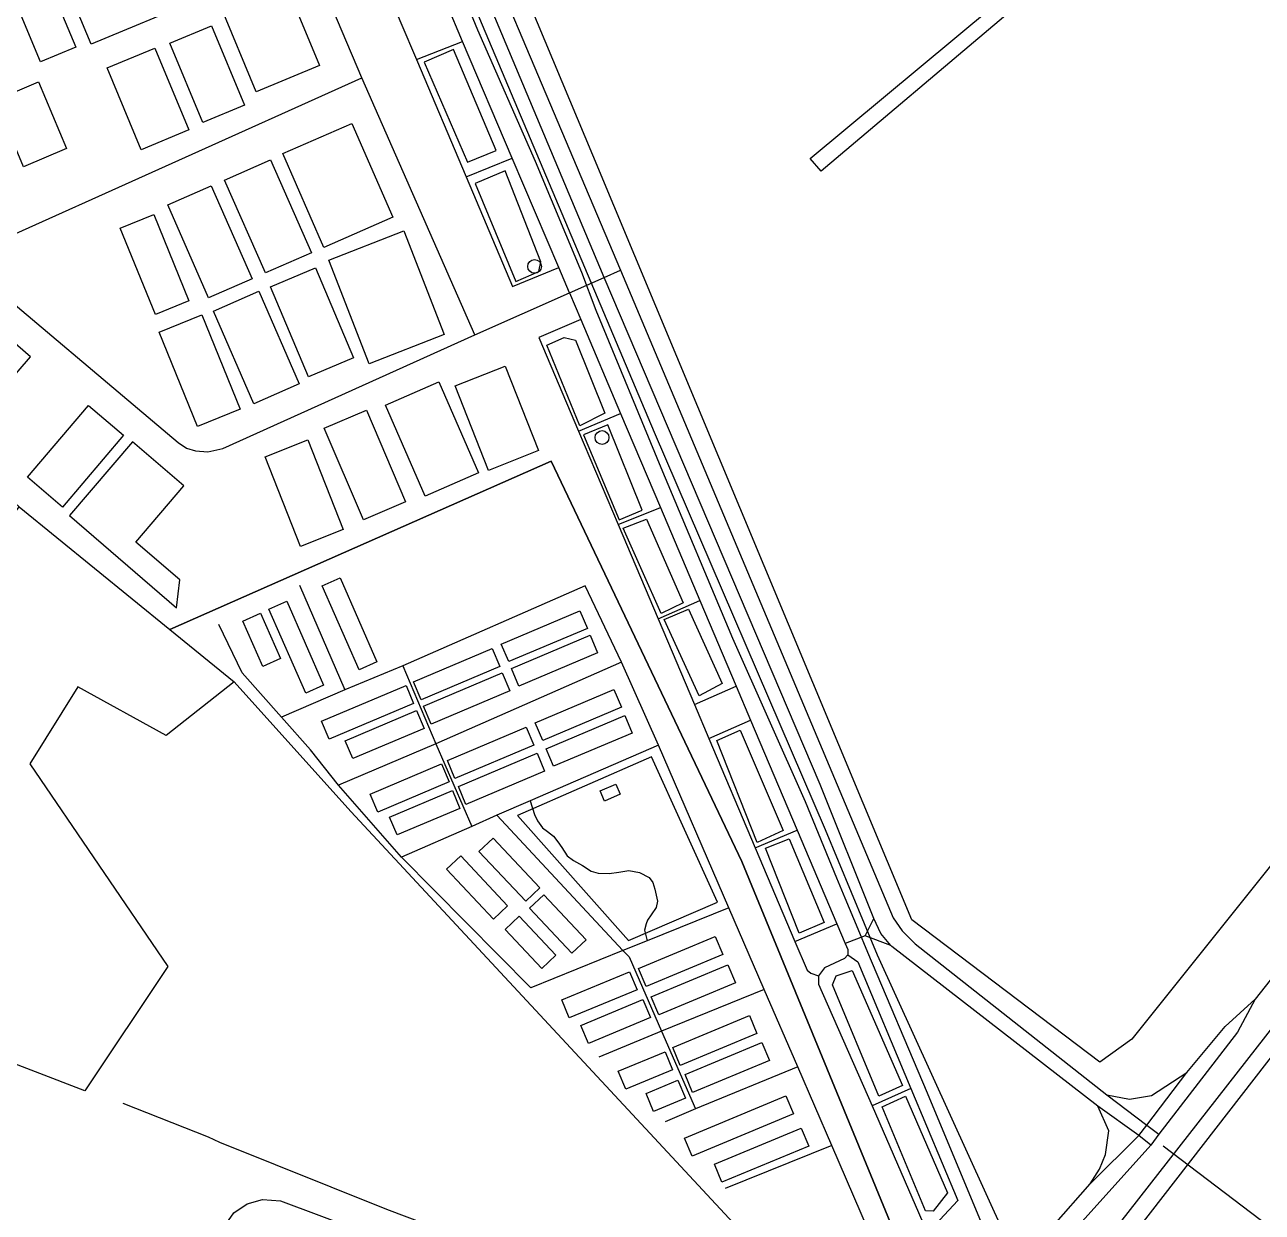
# Model space of a CAD drawing. Header units: metres. Extents: x 11276530 to 11306586, y 355867 to 367650.
# Drawn here: x 11293324 to 11294218, y 360342 to 361199 of the extents above; entities that cross this region are included whole.
import ezdxf

# ---------------------------------------------------------------- set-up
doc = ezdxf.new("R2010")
doc.units = ezdxf.units.M
for name, color, linetype in [('AMENITY', 6, 'Continuous'), ('BUILDING', 8, 'Continuous'), ('HIGHWAY_PATH', 3, 'Continuous'), ('HIGHWAY_PRIMARY', 2, 'Continuous'), ('HIGHWAY_RESIDENTIAL', 7, 'Continuous'), ('HIGHWAY_SERVICE', 8, 'Continuous'), ('HIGHWAY_TERTIARY', 3, 'Continuous'), ('LANDUSE', 2, 'Continuous'), ('OSM_OTHER', 7, 'Continuous')]:
    doc.layers.add(name, color=color, linetype=linetype)

msp = doc.modelspace()

# ---------------------------------------------------------------- linework, layer by layer
at = {"layer": 'AMENITY'}
for centre in [(11293692.17, 361024.66), (11293740.86, 360901.09)]:
    msp.add_circle(centre, 5, dxfattribs=at)
at = {"layer": 'BUILDING'}
for points in [[(11293346.4, 361246.18), (11293424.28, 361278.59), (11293449.7, 361217.51), (11293371.81, 361185.1), (11293346.4, 361246.18)], [(11293309.38, 361234.83), (11293334.71, 361245.37), (11293360.73, 361182.88), (11293335.38, 361172.33), (11293309.38, 361234.83)], [(11293465.23, 361212.74), (11293511.05, 361231.8), (11293536.89, 361169.73), (11293491.06, 361150.67), (11293465.23, 361212.74)], [(11293428.8, 361185.86), (11293458.72, 361198.31), (11293482.54, 361141.08), (11293452.62, 361128.62), (11293428.8, 361185.86)], [(11293383.41, 361167.95), (11293417.92, 361182.31), (11293442.54, 361123.16), (11293408.04, 361108.8), (11293383.41, 361167.95)], [(11293612.32, 361172.12), (11293643.67, 361099.81), (11293664.4, 361108.41), (11293633.56, 361181.22), (11293612.32, 361172.12)], [(11293302.81, 361144.66), (11293333.85, 361157.79), (11293354.2, 361109.69), (11293323.16, 361096.56), (11293302.81, 361144.66)], [(11293510.32, 361106.13), (11293560.18, 361127.93), (11293589.83, 361060.09), (11293539.97, 361038.29), (11293510.32, 361106.13)], [(11293468.22, 361087.02), (11293501.36, 361101.66), (11293530.98, 361034.56), (11293497.84, 361019.94), (11293468.22, 361087.02)], [(11293649.23, 361084.6), (11293678.56, 361013.81), (11293695.24, 361020.88), (11293696.77, 361027.96), (11293670.97, 361093.7), (11293649.23, 361084.6)], [(11293427.31, 361069.12), (11293458.67, 361082.85), (11293488.11, 361015.64), (11293456.75, 361001.91), (11293427.31, 361069.12)], [(11293392.98, 361052.25), (11293417.07, 361062.03), (11293442.39, 360999.7), (11293418.3, 360989.91), (11293392.98, 361052.25)], [(11293543.46, 361029.1), (11293597.8, 361050.31), (11293626.97, 360975.55), (11293572.62, 360954.35), (11293543.46, 361029.1)], [(11293501.36, 361009.99), (11293533.91, 361023.73), (11293561.38, 360958.61), (11293528.84, 360944.89), (11293501.36, 361009.99)], [(11293460.16, 360992.37), (11293493, 361006.71), (11293522.21, 360939.78), (11293489.36, 360925.45), (11293460.16, 360992.37)], [(11293291.07, 360991.43), (11293254.54, 360949.25), (11293243.38, 360936.37), (11293280.5, 360904.22), (11293328.19, 360959.28), (11293291.07, 360991.43)], [(11293451.89, 360989.59), (11293479.47, 360921.68), (11293448.69, 360909.17), (11293421.11, 360977.09), (11293451.89, 360989.59)], [(11293700.96, 360967.8), (11293713.6, 360973.36), (11293721.69, 360971.33), (11293742.93, 360918.75), (11293724.73, 360909.64), (11293700.96, 360967.8)], [(11293634.74, 360938.35), (11293670.87, 360952.68), (11293695.07, 360891.68), (11293658.95, 360877.34), (11293634.74, 360938.35)], [(11293584.37, 360924.6), (11293622.88, 360941.41), (11293651.55, 360875.72), (11293613.03, 360858.91), (11293584.37, 360924.6)], [(11293370.04, 360924.19), (11293395.28, 360902.73), (11293351.23, 360850.95), (11293326.01, 360872.41), (11293370.04, 360924.19)], [(11293540.17, 360907.88), (11293570.66, 360920.93), (11293599.03, 360854.64), (11293568.54, 360841.59), (11293540.17, 360907.88)], [(11293727.49, 360903), (11293753.17, 360841.77), (11293769.87, 360848.62), (11293745.05, 360910.28), (11293727.49, 360903)], [(11293401.89, 360897.96), (11293356.2, 360844.72), (11293433.6, 360778.29), (11293435.96, 360798.38), (11293404.19, 360825.63), (11293438.95, 360866.16), (11293401.89, 360897.96)], [(11293497.48, 360887.28), (11293528.28, 360899.48), (11293553.97, 360834.69), (11293523.15, 360822.48), (11293497.48, 360887.28)], [(11293772.88, 360842.2), (11293799.41, 360781.83), (11293783.57, 360774.12), (11293756.18, 360835.77), (11293772.88, 360842.2)], [(11293551.63, 360799.83), (11293578.32, 360739.14), (11293565.44, 360733.48), (11293538.75, 360794.16), (11293551.63, 360799.83)], [(11293513.11, 360782.96), (11293539.81, 360722.27), (11293526.93, 360716.61), (11293500.23, 360777.29), (11293513.11, 360782.96)], [(11293668.11, 360752.06), (11293724.94, 360776.1), (11293730.32, 360763.38), (11293673.5, 360739.34), (11293668.11, 360752.06)], [(11293803.27, 360777.12), (11293827.68, 360723.6), (11293810.98, 360714.61), (11293785.72, 360769.83), (11293803.27, 360777.12)], [(11293494.3, 360774.29), (11293508.73, 360741.51), (11293495.85, 360735.85), (11293481.42, 360768.63), (11293494.3, 360774.29)], [(11293675.45, 360734.42), (11293732.27, 360758.45), (11293737.65, 360745.74), (11293680.83, 360721.7), (11293675.45, 360734.42)], [(11293604.69, 360724.83), (11293661.51, 360748.87), (11293667, 360735.91), (11293610.17, 360711.88), (11293604.69, 360724.83)], [(11293612.02, 360707.18), (11293668.85, 360731.22), (11293674.32, 360718.27), (11293617.5, 360694.23), (11293612.02, 360707.18)], [(11293538.24, 360696.34), (11293599.3, 360722.16), (11293604.77, 360709.2), (11293543.71, 360683.38), (11293538.24, 360696.34)], [(11293692.61, 360695.15), (11293749.44, 360719.19), (11293754.82, 360706.47), (11293697.99, 360682.43), (11293692.61, 360695.15)], [(11293555.38, 360682.28), (11293606.93, 360704.08), (11293612.41, 360691.13), (11293560.86, 360669.32), (11293555.38, 360682.28)], [(11293700.53, 360676.49), (11293757.36, 360700.53), (11293762.73, 360687.81), (11293705.91, 360663.78), (11293700.53, 360676.49)], [(11293629.18, 360667.93), (11293686.01, 360691.96), (11293691.49, 360679), (11293634.67, 360654.97), (11293629.18, 360667.93)], [(11293840.52, 360689.78), (11293871.77, 360617.42), (11293852.94, 360608.85), (11293823.83, 360682.5), (11293840.52, 360689.78)], [(11293637.1, 360649.26), (11293693.93, 360673.3), (11293699.41, 360660.34), (11293642.58, 360636.31), (11293637.1, 360649.26)], [(11293573.47, 360643.69), (11293625.01, 360665.5), (11293630.5, 360652.54), (11293578.95, 360630.73), (11293573.47, 360643.69)], [(11293753.99, 360643.68), (11293742.54, 360638.7), (11293739.4, 360645.96), (11293750.83, 360650.92), (11293753.99, 360643.68)], [(11293587.34, 360627.16), (11293632.78, 360646.38), (11293638.26, 360633.43), (11293592.82, 360614.21), (11293587.34, 360627.16)], [(11293662.16, 360611.93), (11293695.98, 360576), (11293685.72, 360566.35), (11293651.91, 360602.29), (11293662.16, 360611.93)], [(11293876.06, 360611.42), (11293901.32, 360551.05), (11293883.34, 360543.35), (11293858.93, 360604.57), (11293876.06, 360611.42)], [(11293638.87, 360599.09), (11293672.68, 360563.16), (11293662.44, 360553.52), (11293628.62, 360589.44), (11293638.87, 360599.09)], [(11293698.74, 360571.02), (11293729.41, 360538.43), (11293719.16, 360528.79), (11293688.48, 360561.38), (11293698.74, 360571.02)], [(11293681.12, 360555.5), (11293707.52, 360527.44), (11293697.28, 360517.79), (11293670.86, 360545.86), (11293681.12, 360555.5)], [(11293767.24, 360517.89), (11293822.65, 360540.95), (11293828.06, 360527.96), (11293772.65, 360504.89), (11293767.24, 360517.89)], [(11293776.4, 360497.37), (11293831.81, 360520.43), (11293837.22, 360507.44), (11293781.8, 360484.38), (11293776.4, 360497.37)], [(11293711.76, 360495.09), (11293760.75, 360515.49), (11293766.16, 360502.5), (11293717.17, 360482.1), (11293711.76, 360495.09)], [(11293921.44, 360516.37), (11293957.83, 360433.31), (11293940.71, 360425.61), (11293907.32, 360506.1), (11293909.88, 360512.52), (11293921.44, 360516.37)], [(11293725.59, 360476.69), (11293770.43, 360495.35), (11293775.84, 360482.36), (11293731, 360463.7), (11293725.59, 360476.69)], [(11293791.92, 360460.8), (11293847.34, 360483.85), (11293852.75, 360470.87), (11293797.33, 360447.81), (11293791.92, 360460.8)], [(11293800.88, 360441.24), (11293856.29, 360464.3), (11293861.7, 360451.31), (11293806.29, 360428.25), (11293800.88, 360441.24)], [(11293752.55, 360443.63), (11293786.42, 360457.73), (11293791.83, 360444.74), (11293757.96, 360430.64), (11293752.55, 360443.63)], [(11293772.66, 360427.55), (11293795.66, 360437.13), (11293801.07, 360424.14), (11293778.06, 360414.56), (11293772.66, 360427.55)], [(11293800.44, 360395.4), (11293873.69, 360425.89), (11293879.1, 360412.9), (11293805.85, 360382.41), (11293800.44, 360395.4)], [(11293959.97, 360425.61), (11293990.37, 360355.81), (11293980.1, 360342.54), (11293974.53, 360342.97), (11293943.27, 360417.89), (11293959.97, 360425.61)], [(11293822.08, 360376.59), (11293884.72, 360402.66), (11293890.13, 360389.67), (11293827.49, 360363.6), (11293822.08, 360376.59)]]:
    msp.add_lwpolyline(points, close=True, dxfattribs=at)
at = {"layer": 'HIGHWAY_PATH'}
msp.add_lwpolyline([(11293688.85, 360638.9), (11293692.08, 360629), (11293694.17, 360624.37), (11293697.98, 360619.3), (11293701.41, 360616.69), (11293705.74, 360613.33), (11293708.95, 360609.3), (11293711.71, 360605.12), (11293715.74, 360599.14), (11293720.22, 360595.71), (11293726.71, 360592.13), (11293732.98, 360588.09), (11293737.99, 360586.6), (11293745.9, 360586.31), (11293753.06, 360587.42), (11293760.31, 360588.47), (11293767.84, 360587.2), (11293774.94, 360583.62), (11293777.55, 360579.89), (11293779.04, 360575.1), (11293780.98, 360566.45), (11293779.87, 360561.75), (11293776.35, 360556.6), (11293773.67, 360552.72), (11293772.7, 360550.11), (11293771.51, 360545.48), (11293773.38, 360537.83)], dxfattribs=at)
at = {"layer": 'HIGHWAY_PRIMARY'}
for points in [[(11294502.73, 360849.82), (11294392.41, 360727.08), (11294385.82, 360715.12), (11294212.5, 360495.6)], [(11294134.29, 360404.74), (11294163.16, 360442.71), (11294190.93, 360475.93), (11294212.5, 360495.6)], [(11294212.5, 360495.6), (11294199.82, 360471.78), (11294142.99, 360398.15)], [(11294128.55, 360397.15), (11294134.29, 360404.74)], [(11293968.79, 360232.12), (11293985.51, 360245.11), (11294024.71, 360283.96), (11294027.09, 360286.32), (11294067.14, 360332.54), (11294093.36, 360362.32), (11294128.55, 360397.15)], [(11294142.99, 360398.15), (11294137.19, 360390.36)], [(11294137.19, 360390.36), (11294074.5, 360320.76)]]:
    msp.add_lwpolyline(points, dxfattribs=at)
at = {"layer": 'HIGHWAY_RESIDENTIAL'}
for points in [[(11293728.67, 360793.96), (11293596.97, 360736.25), (11293555.22, 360719), (11293509.35, 360699.18)], [(11293522.27, 360794.59), (11293555.22, 360719)], [(11293781.56, 360679.1), (11293754.96, 360738.85), (11293728.67, 360793.96)], [(11293509.35, 360699.18), (11293480.94, 360731.16), (11293464.2, 360766.19)], [(11293754.96, 360738.85), (11293620.82, 360679.92), (11293550.48, 360650.24)], [(11293595.97, 360598.23), (11293550.48, 360650.24), (11293530.37, 360675.69), (11293509.35, 360699.18)], [(11293781.56, 360679.1), (11293688.85, 360638.9), (11293664.99, 360628.56), (11293646.82, 360620.39), (11293595.97, 360598.23)], [(11293959.81, 360267.36), (11293906.72, 360390.01), (11293882.17, 360446.72), (11293857.98, 360502.59), (11293832.4, 360561.68), (11293781.56, 360679.1)], [(11293755.9, 360530.76), (11293664.99, 360628.56)], [(11293689.32, 360503.84), (11293595.97, 360598.23)], [(11293832.4, 360561.68), (11293773.38, 360537.83), (11293755.9, 360530.76), (11293689.32, 360503.84)], [(11293857.98, 360502.59), (11293783.71, 360472.48), (11293738.62, 360453.87)], [(11293882.17, 360446.72), (11293808.39, 360416.62), (11293786.5, 360407.06)], [(11293906.72, 360390.01), (11293829.68, 360359.11)]]:
    msp.add_lwpolyline(points, dxfattribs=at)
at = {"layer": 'HIGHWAY_SERVICE'}
for points in [[(11293567.06, 361359.02), (11293534.5, 361345.01), (11293566.07, 361270.47), (11293595.67, 361200.54), (11293606.93, 361173.95), (11293642.75, 361089.35), (11293676.32, 361010.09), (11293709.61, 361023.78)], [(11293606.93, 361173.95), (11293640.17, 361187.08)], [(11293642.75, 361089.35), (11293675.97, 361102.89)], [(11293725.49, 360986.41), (11293695.19, 360973.23), (11293723.83, 360905.82), (11293752.54, 360838.24), (11293781.34, 360770.28), (11293807.57, 360708.41), (11293818.04, 360683.76), (11293851.51, 360604.87), (11293880.15, 360537.4), (11293888.93, 360516.72), (11293891.65, 360514.47), (11293897.28, 360512.55)], [(11293723.83, 360905.82), (11293754.24, 360918.57)], [(11293752.54, 360838.24), (11293783.07, 360850.58)], [(11293781.34, 360770.28), (11293811.52, 360783.49)], [(11293596.97, 360736.25), (11293620.82, 360679.92), (11293646.82, 360620.39)], [(11293807.57, 360708.41), (11293837.74, 360721.65)], [(11293818.04, 360683.76), (11293848.19, 360696.99)], [(11293851.51, 360604.87), (11293881.81, 360617.7)], [(11293880.15, 360537.4), (11293910.52, 360550)], [(11293755.9, 360530.76), (11293760.53, 360526.21), (11293783.71, 360472.48), (11293808.39, 360416.62)], [(11293918.44, 360527.72), (11293925.5, 360522.56), (11293963.96, 360431.14), (11293997.9, 360350.43)], [(11293963.96, 360431.14), (11293935.98, 360418.7)]]:
    msp.add_lwpolyline(points, dxfattribs=at)
at = {"layer": 'HIGHWAY_TERTIARY'}
for points in [[(11293439.45, 361761.98), (11293498.42, 361623.62), (11293501.41, 361616.58), (11293507.17, 361603.09), (11293513.22, 361588.87), (11293516.28, 361581.74), (11293525.37, 361560.41), (11293603.78, 361377.39), (11293754.12, 361022.03), (11293951.13, 360554.47), (11293957.72, 360544.99), (11293967.02, 360535.51), (11294105.35, 360426.65), (11294134.29, 360404.74)], [(11293937.03, 360554), (11293898.33, 360650.67), (11293742.47, 361016.72), (11293506.81, 361577.78), (11293503.83, 361584.92), (11293427.56, 361756.83)], [(11293891.28, 361102.56), (11294022.8, 361212.06), (11294023.9, 361212.97), (11294155.69, 361322.69), (11294297.17, 361440.47), (11294319.33, 361466.35), (11294330.12, 361475.48), (11294340.92, 361484.61), (11294367.82, 361500.26), (11294441.42, 361563.78), (11294540.72, 361649.51)], [(11294547.11, 361639.92), (11294447.73, 361556.12), (11294338.03, 361463.61), (11294161.93, 361315.12), (11294030.78, 361204.52), (11293899.16, 361093.52), (11293891.28, 361102.56)], [(11293949.53, 360534.45), (11293942.22, 360542.98), (11293937.03, 360554)], [(11294128.55, 360397.15), (11294098.98, 360418.37), (11293950.11, 360533.77), (11293949.53, 360534.45)], [(11294134.29, 360404.74), (11294142.99, 360398.15)], [(11294137.19, 360390.36), (11294128.55, 360397.15)]]:
    msp.add_lwpolyline(points, dxfattribs=at)
at = {"layer": 'LANDUSE'}
for points in [[(11294771.68, 361277.11), (11294123.42, 360466.73), (11294100.44, 360450.17), (11293964.68, 360552.91), (11293840.32, 360850.72), (11293734.1, 361104.96), (11293535.65, 361579.93), (11294169.03, 362073.37), (11294193.43, 362072.31), (11294213.29, 362056.78), (11294536.25, 361652.07), (11294771.68, 361277.11)], [(11293428.7, 360762.58), (11293475.17, 360724.69), (11293559.48, 360631.05), (11293937.5, 360224.84), (11293977.25, 360265.6), (11293841.74, 360595.15), (11293704.2, 360884.03), (11293428.7, 360762.58)], [(11294966.13, 360373.09), (11294524.25, 360858.45), (11294058.03, 360261.53), (11294083.6, 360209.44), (11294583.99, 360105.39), (11294584.66, 360105.59), (11294601.88, 360110.72), (11294720.35, 360081.66), (11294966.13, 360373.09)], [(11293320.04, 360851.14), (11293428.7, 360762.58), (11293475.17, 360724.69), (11293426, 360686.04), (11293362.2, 360721.18), (11293327.65, 360665.56), (11293427.17, 360519.2), (11293367.46, 360429.63), (11293085.29, 360537.94), (11293320.04, 360851.14)], [(11293679.77, 360628.17), (11293759.87, 360538.11), (11293824.14, 360565.72), (11293776.62, 360670.71), (11293679.77, 360628.17)]]:
    msp.add_lwpolyline(points, close=True, dxfattribs=at)
for points in [[(11294031.72, 360325.44), (11293939.68, 360527.51), (11293902.25, 360617.84), (11293778.85, 360904.68), (11293666.37, 361170.79), (11293554.83, 361434.82)], [(11292858.04, 361215.92), (11292936.28, 361172.69), (11293012.04, 361118.77), (11293061.54, 361087.93), (11293320.04, 360851.14), (11293428.7, 360762.58), (11293704.2, 360884.03), (11293841.74, 360595.15), (11293977.25, 360265.6)], [(11294524.25, 360858.45), (11294058.03, 360261.53)]]:
    msp.add_lwpolyline(points, dxfattribs=at)
at = {"layer": 'OSM_OTHER'}
for points in [[(11293717.36, 361005.56), (11293709.61, 361023.78), (11293675.97, 361102.89), (11293640.17, 361187.08), (11293628.76, 361213.9), (11293598.62, 361284.79), (11293585.83, 361314.87), (11293567.06, 361359.02), (11293531.09, 361443.67), (11293495.15, 361528.24), (11293483.97, 361554.54), (11293448.65, 361637.66), (11293409.27, 361730.29), (11293402.59, 361746.02)], [(11293420.33, 361742.02), (11293468.91, 361625.65), (11293506.25, 361539.73), (11293555.19, 361423.35), (11293600.51, 361317.86), (11293650.9, 361195.32), (11293692.59, 361100.69), (11293725.94, 361020.57)], [(11293649.1, 360975.21), (11293567.44, 361160.85), (11293489.74, 361344.09), (11293407.93, 361534), (11293331.16, 361715.09)], [(11293278.35, 361029.35), (11293286.9, 361034.33), (11293293.13, 361037.5), (11293567.44, 361160.85)], [(11293278.35, 361029.35), (11293434.8, 360897.42), (11293440.82, 360893.32), (11293447.33, 360891.45), (11293456.13, 360890.79), (11293466.89, 360893.22), (11293649.1, 360975.21), (11293717.36, 361005.56), (11293742.47, 361016.72), (11293754.12, 361022.03)], [(11293725.94, 361020.57), (11293736.46, 360993.02)], [(11293717.36, 361005.56), (11293725.49, 360986.41), (11293754.24, 360918.57), (11293783.07, 360850.58), (11293811.52, 360783.49), (11293837.74, 360721.65), (11293848.19, 360696.99), (11293881.81, 360617.7), (11293910.52, 360550), (11293916.47, 360535.96)], [(11293736.46, 360993.02), (11293783.23, 360879.55), (11293835.07, 360756.29), (11293887.64, 360638.46), (11293910.12, 360583.36)], [(11294534.28, 360822.62), (11294441.88, 360734.84), (11294072.63, 360258.89)], [(11294146.1, 360389.77), (11294451.38, 360158.05), (11294500.77, 360146.79), (11294654.14, 360337.75), (11294763.82, 360474.3), (11294725.35, 360505.43), (11294441.88, 360734.84)], [(11293910.12, 360583.36), (11293916.28, 360568.85)], [(11293916.28, 360568.85), (11293925.71, 360546.37)], [(11293930.94, 360541.49), (11293937.03, 360554)], [(11293925.71, 360546.37), (11293932.6, 360529.7)], [(11293930.94, 360541.49), (11293916.47, 360535.96)], [(11293916.47, 360535.96), (11293918.37, 360531.46), (11293918.44, 360527.72)], [(11293949.53, 360534.45), (11293930.94, 360541.49)], [(11293918.44, 360527.72), (11293915.89, 360524.98), (11293901.46, 360518.23), (11293897.28, 360512.55), (11293897.25, 360506.6), (11293935.98, 360418.7), (11293974.94, 360328.95), (11293975.78, 360328.35), (11293976.51, 360328.24), (11293978.22, 360329.31), (11293997.9, 360350.43)], [(11293932.6, 360529.7), (11293975.73, 360428.18), (11294021.89, 360317.13)], [(11294105.35, 360426.65), (11294121.82, 360423.49), (11294137.68, 360426.26), (11294163.16, 360442.71)], [(11293959.81, 360267.36), (11293944.05, 360252.8), (11293918.93, 360226.22), (11293910.87, 360219.65), (11293906.09, 360218.6), (11293900.41, 360219.8), (11293890.76, 360223.79), (11293847.42, 360241.74), (11293748.14, 360282.5), (11293585.56, 360343.86), (11293464.93, 360392.23), (11293456.57, 360396.11), (11293395.07, 360420.29)], [(11294093.36, 360362.32), (11294100, 360373.05), (11294104.41, 360383.52), (11294106.92, 360400.68), (11294098.98, 360418.37)], [(11293301.55, 360138.45), (11293312.17, 360144.85), (11293325.75, 360157.48), (11293329.82, 360164.26), (11293398.64, 360226.39), (11293408.05, 360237.42), (11293408.13, 360237.51), (11293467.65, 360331.19), (11293474.91, 360341.51), (11293484.51, 360347.83), (11293495.76, 360351.11), (11293508.64, 360350.17), (11293587.87, 360320.48), (11293676.14, 360287.39), (11293692.3, 360280.83), (11293704.48, 360274.27), (11293717.37, 360266.3), (11293761.09, 360234.64), (11293852.22, 360170.14), (11293871.61, 360156.64), (11293880, 360152.27), (11293887.8, 360151.11), (11293895.48, 360150.78), (11293908.33, 360151.26)]]:
    msp.add_lwpolyline(points, dxfattribs=at)

doc.saveas('drawing.dxf')
